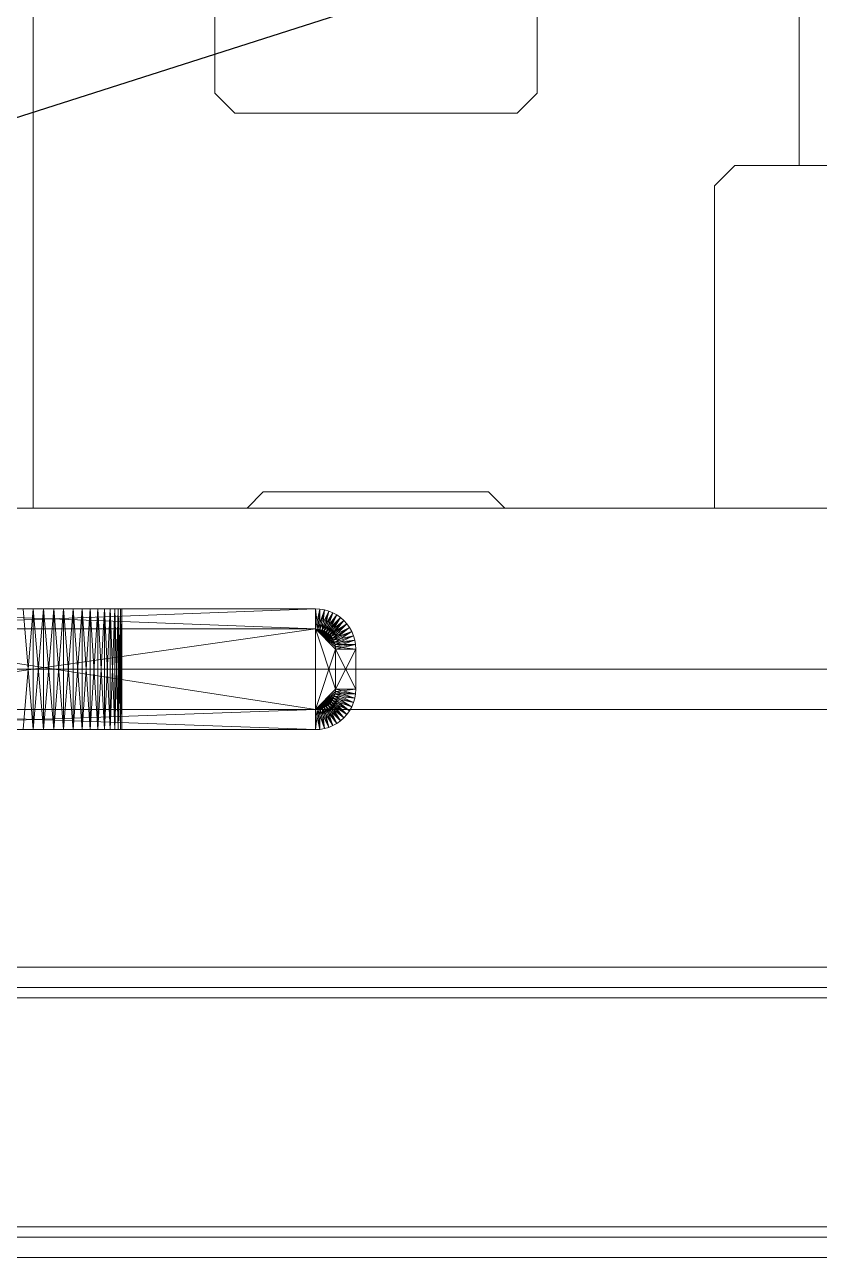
# Model space of a CAD drawing. Header units: millimetres. Extents: x 0 to 420, y 0 to 297.
# Drawn here: x 276.741 to 279.205, y 258.222 to 262.047 of the extents above; entities that cross this region are included whole.
import ezdxf

# ---------------------------------------------------------------- set-up
doc = ezdxf.new("R2010")
doc.units = ezdxf.units.MM
doc.layers.add('1', color=7, linetype='Continuous', true_color=0xffffff)
doc.layers.add('171', color=7, linetype='Continuous', true_color=0xffffff)
doc.dimstyles.get("Standard").update_dxf_attribs({"dimtxt": 0.18, "dimasz": 0.18, "dimexe": 0.18, "dimexo": 0.0625, "dimgap": 0.09, "dimtad": 0, "dimtih": 1, "dimtoh": 1, "dimdec": 4, "dimzin": 0, "dimdsep": 46, "dimtxsty": 'Standard', "dimcen": 0.09, "dimadec": 0, "dimazin": 0, "dimtfac": 1, "dimtdec": 4, "dimtofl": 0, "dimtmove": 0, "dimatfit": 3, "dimfxl": 1, "dimtolj": 1, "dimtzin": 0, "dimarcsym": 0})

msp = doc.modelspace()

# ---------------------------------------------------------------- linework, layer by layer
at = {"layer": '1', "color": 3, "linetype": 'Continuous', "lineweight": 18}
for p, q in [((276.0178, 260.2344), (276.7678, 260.2344)), ((277.6428, 260.2344), (276.0178, 260.2344)), ((276.7678, 260.2344), (276.0178, 260.2344)), ((276.0178, 260.2344), (276.7678, 260.2344)), ((276.0178, 260.2344), (276.7998, 260.2344)), ((276.7678, 260.2344), (276.0178, 260.2344)), ((276.0178, 260.2344), (277.6428, 260.2344)), ((276.7998, 260.2344), (276.0178, 260.2344)), ((276.0178, 260.2344), (277.6428, 260.1719)), ((277.6428, 260.1719), (276.0178, 260.2344)), ((276.0178, 260.2344), (277.6428, 260.2344)), ((276.0178, 260.1719), (277.6428, 260.2344)), ((277.6428, 260.2344), (276.0178, 260.2344)), ((277.6428, 260.2344), (276.0178, 260.1719)), ((276.7359, 260.2344), (276.7678, 260.2344)), ((276.7678, 260.2344), (276.7359, 260.2344)), ((276.7359, 259.8594), (276.7678, 260.2344)), ((276.7678, 260.2344), (276.7359, 260.2344)), ((276.7678, 260.2344), (276.7359, 259.8594)), ((276.7678, 259.8594), (276.7359, 260.2344)), ((276.7359, 260.2344), (276.7678, 260.2344)), ((276.7359, 260.2344), (276.7678, 259.8594)), ((276.7678, 260.2344), (277.6428, 260.2344)), ((276.7678, 260.2344), (276.7998, 260.2344)), ((277.6428, 260.2344), (276.7678, 260.2344)), ((276.7998, 260.2344), (276.7678, 260.2344)), ((276.7678, 259.8594), (276.7998, 260.2344)), ((276.7678, 260.2344), (276.7678, 259.8594)), ((276.7998, 260.2344), (276.7678, 260.2344)), ((276.7678, 259.8594), (276.7678, 260.2344)), ((276.7998, 260.2344), (276.7678, 259.8594)), ((276.7998, 259.8594), (276.7678, 260.2344)), ((276.7678, 260.2344), (276.7998, 260.2344)), ((276.7678, 259.8594), (276.7678, 260.2344)), ((276.7678, 260.2344), (276.7998, 259.8594)), ((276.7678, 260.2344), (276.7678, 259.8594)), ((276.7998, 260.2344), (277.6428, 260.2344)), ((276.7998, 260.2344), (276.8313, 260.2344)), ((277.6428, 260.2344), (276.7998, 260.2344)), ((277.6428, 260.2344), (276.7998, 260.2344)), ((276.7998, 260.2344), (277.6428, 260.2344)), ((276.8313, 260.2344), (276.7998, 260.2344)), ((276.7998, 259.8594), (276.7998, 260.2344)), ((276.7998, 259.8594), (276.8313, 260.2344)), ((276.7998, 260.2344), (276.7998, 259.8594)), ((276.8313, 260.2344), (276.7998, 260.2344)), ((276.8313, 260.2344), (276.7998, 259.8594)), ((276.8313, 259.8594), (276.7998, 260.2344)), ((276.7998, 260.2344), (276.8313, 260.2344)), ((276.7998, 259.8594), (276.7998, 260.2344)), ((276.7998, 260.2344), (276.8313, 259.8594)), ((276.7998, 260.2344), (276.7998, 259.8594)), ((276.8313, 260.2344), (277.6428, 260.2344)), ((276.8313, 260.2344), (276.8619, 260.2344)), ((277.6428, 260.2344), (276.8313, 260.2344)), ((277.6428, 260.2344), (276.8313, 260.2344)), ((276.8313, 260.2344), (277.6428, 260.2344)), ((276.8619, 260.2344), (276.8313, 260.2344)), ((276.8313, 259.8594), (276.8313, 260.2344)), ((276.8313, 259.8594), (276.8619, 260.2344)), ((276.8313, 260.2344), (276.8313, 259.8594)), ((276.8619, 260.2344), (276.8313, 260.2344)), ((276.8619, 260.2344), (276.8313, 259.8594)), ((276.8619, 259.8594), (276.8313, 260.2344)), ((276.8313, 260.2344), (276.8619, 260.2344)), ((276.8313, 259.8594), (276.8313, 260.2344)), ((276.8313, 260.2344), (276.8619, 259.8594)), ((276.8313, 260.2344), (276.8313, 259.8594)), ((276.8619, 260.2344), (277.6428, 260.2344)), ((276.8619, 260.2344), (276.8913, 260.2344)), ((277.6428, 260.2344), (276.8619, 260.2344)), ((277.6428, 260.2344), (276.8619, 260.2344)), ((276.8619, 260.2344), (277.6428, 260.2344)), ((276.8913, 260.2344), (276.8619, 260.2344)), ((276.8619, 259.8594), (276.8619, 260.2344)), ((276.8619, 259.8594), (276.8913, 260.2344)), ((276.8619, 260.2344), (276.8619, 259.8594)), ((276.8913, 260.2344), (276.8619, 260.2344)), ((276.8913, 260.2344), (276.8619, 259.8594)), ((276.8913, 259.8594), (276.8619, 260.2344)), ((276.8619, 260.2344), (276.8913, 260.2344)), ((276.8619, 259.8594), (276.8619, 260.2344)), ((276.8619, 260.2344), (276.8913, 259.8594)), ((276.8619, 260.2344), (276.8619, 259.8594)), ((276.8913, 260.2344), (277.6428, 260.2344)), ((276.8913, 260.2344), (276.9189, 260.2344)), ((277.6428, 260.2344), (276.8913, 260.2344)), ((276.8913, 260.2344), (277.6428, 260.2344)), ((276.9189, 260.2344), (276.8913, 260.2344)), ((277.6428, 260.2344), (276.8913, 260.2344)), ((276.8913, 259.8594), (276.8913, 260.2344)), ((276.8913, 259.8594), (276.9189, 260.2344)), ((276.8913, 260.2344), (276.8913, 259.8594)), ((276.9189, 260.2344), (276.8913, 260.2344)), ((276.9189, 260.2344), (276.8913, 259.8594)), ((276.9189, 259.8594), (276.8913, 260.2344)), ((276.8913, 260.2344), (276.9189, 260.2344)), ((276.8913, 259.8594), (276.8913, 260.2344)), ((276.8913, 260.2344), (276.9189, 259.8594)), ((276.8913, 260.2344), (276.8913, 259.8594)), ((276.9189, 260.2344), (277.6428, 260.2344)), ((276.9189, 260.2344), (276.9446, 260.2344)), ((277.6428, 260.2344), (276.9189, 260.2344)), ((277.6428, 260.2344), (276.9189, 260.2344)), ((276.9189, 260.2344), (277.6428, 260.2344)), ((276.9446, 260.2344), (276.9189, 260.2344)), ((276.9189, 259.8594), (276.9189, 260.2344)), ((276.9189, 259.8594), (276.9446, 260.2344)), ((276.9189, 260.2344), (276.9189, 259.8594)), ((276.9446, 260.2344), (276.9189, 260.2344)), ((276.9446, 260.2344), (276.9189, 259.8594)), ((276.9446, 259.8594), (276.9189, 260.2344)), ((276.9189, 260.2344), (276.9446, 260.2344)), ((276.9189, 259.8594), (276.9189, 260.2344)), ((276.9189, 260.2344), (276.9446, 259.8594)), ((276.9189, 260.2344), (276.9189, 259.8594)), ((276.9446, 260.2344), (277.6428, 260.2344)), ((276.9446, 260.2344), (276.9679, 260.2344)), ((277.6428, 260.2344), (276.9446, 260.2344)), ((277.6428, 260.2344), (276.9446, 260.2344)), ((276.9446, 260.2344), (277.6428, 260.2344)), ((276.9679, 260.2344), (276.9446, 260.2344)), ((276.9446, 259.8594), (276.9446, 260.2344)), ((276.9446, 259.8594), (276.9679, 260.2344)), ((276.9446, 260.2344), (276.9446, 259.8594)), ((276.9679, 260.2344), (276.9446, 260.2344)), ((276.9679, 260.2344), (276.9446, 259.8594)), ((276.9679, 259.8594), (276.9446, 260.2344)), ((276.9446, 260.2344), (276.9679, 260.2344)), ((276.9446, 259.8594), (276.9446, 260.2344)), ((276.9446, 260.2344), (276.9679, 259.8594)), ((276.9446, 260.2344), (276.9446, 259.8594)), ((276.9679, 260.2344), (277.6428, 260.2344)), ((276.9679, 260.2344), (276.9884, 260.2344)), ((277.6428, 260.2344), (276.9679, 260.2344)), ((277.6428, 260.2344), (276.9679, 260.2344)), ((276.9679, 260.2344), (277.6428, 260.2344)), ((276.9884, 260.2344), (276.9679, 260.2344)), ((276.9679, 259.8594), (276.9679, 260.2344)), ((276.9679, 259.8594), (276.9884, 260.2344)), ((276.9679, 260.2344), (276.9679, 259.8594)), ((276.9884, 260.2344), (276.9679, 260.2344)), ((276.9884, 260.2344), (276.9679, 259.8594)), ((276.9884, 259.8594), (276.9679, 260.2344)), ((276.9679, 260.2344), (276.9884, 260.2344)), ((276.9679, 259.8594), (276.9679, 260.2344)), ((276.9679, 260.2344), (276.9884, 259.8594)), ((276.9679, 260.2344), (276.9679, 259.8594)), ((276.9884, 260.2344), (277.6428, 260.2344)), ((276.9884, 260.2344), (277.006, 260.2344)), ((277.6428, 260.2344), (276.9884, 260.2344)), ((277.6428, 260.2344), (276.9884, 260.2344)), ((276.9884, 260.2344), (277.6428, 260.2344)), ((277.006, 260.2344), (276.9884, 260.2344)), ((276.9884, 259.8594), (276.9884, 260.2344)), ((276.9884, 259.8594), (277.006, 260.2344)), ((276.9884, 260.2344), (276.9884, 259.8594)), ((277.006, 260.2344), (276.9884, 260.2344)), ((277.006, 260.2344), (276.9884, 259.8594)), ((277.006, 259.8594), (276.9884, 260.2344)), ((276.9884, 260.2344), (277.006, 260.2344)), ((276.9884, 259.8594), (276.9884, 260.2344)), ((276.9884, 260.2344), (277.006, 259.8594)), ((276.9884, 260.2344), (276.9884, 259.8594)), ((277.006, 260.2344), (277.6428, 260.2344)), ((277.006, 260.2344), (277.0203, 260.2344)), ((277.6428, 260.2344), (277.006, 260.2344)), ((277.6428, 260.2344), (277.006, 260.2344)), ((277.006, 260.2344), (277.6428, 260.2344)), ((277.0203, 260.2344), (277.006, 260.2344)), ((277.006, 259.8594), (277.006, 260.2344)), ((277.006, 259.8594), (277.0203, 260.2344)), ((277.006, 260.2344), (277.006, 259.8594)), ((277.0203, 260.2344), (277.006, 260.2344)), ((277.0203, 260.2344), (277.006, 259.8594)), ((277.0203, 259.8594), (277.006, 260.2344)), ((277.006, 260.2344), (277.0203, 260.2344)), ((277.006, 259.8594), (277.006, 260.2344)), ((277.006, 260.2344), (277.0203, 259.8594)), ((277.006, 260.2344), (277.006, 259.8594)), ((277.0203, 260.2344), (277.6428, 260.2344)), ((277.0203, 260.2344), (277.0313, 260.2344)), ((277.6428, 260.2344), (277.0203, 260.2344)), ((277.6428, 260.2344), (277.0203, 260.2344)), ((277.0203, 260.2344), (277.6428, 260.2344)), ((277.0313, 260.2344), (277.0203, 260.2344)), ((277.0203, 259.8594), (277.0203, 260.2344)), ((277.0203, 259.8594), (277.0313, 260.2344)), ((277.0203, 260.2344), (277.0203, 259.8594)), ((277.0313, 260.2344), (277.0203, 260.2344)), ((277.0313, 260.2344), (277.0203, 259.8594)), ((277.0313, 259.8594), (277.0203, 260.2344)), ((277.0203, 260.2344), (277.0313, 260.2344)), ((277.0203, 259.8594), (277.0203, 260.2344)), ((277.0203, 260.2344), (277.0313, 259.8594)), ((277.0203, 260.2344), (277.0203, 259.8594)), ((277.0313, 260.2344), (277.6428, 260.2344)), ((277.0313, 260.2344), (277.0387, 260.2344)), ((277.6428, 260.2344), (277.0313, 260.2344)), ((277.6428, 260.2344), (277.0313, 260.2344)), ((277.0313, 260.2344), (277.6428, 260.2344)), ((277.0387, 260.2344), (277.0313, 260.2344)), ((277.0313, 259.8594), (277.0313, 260.2344)), ((277.0313, 259.8594), (277.0387, 260.2344)), ((277.0313, 260.2344), (277.0313, 259.8594)), ((277.0387, 260.2344), (277.0313, 260.2344)), ((277.0387, 260.2344), (277.0313, 259.8594)), ((277.0387, 259.8594), (277.0313, 260.2344)), ((277.0313, 260.2344), (277.0387, 260.2344)), ((277.0313, 259.8594), (277.0313, 260.2344)), ((277.0313, 260.2344), (277.0387, 259.8594)), ((277.0313, 260.2344), (277.0313, 259.8594)), ((277.0387, 260.2344), (277.6428, 260.2344)), ((277.0387, 260.2344), (277.0424, 260.2344)), ((277.6428, 260.2344), (277.0387, 260.2344)), ((277.6428, 260.2344), (277.0387, 260.2344)), ((277.0387, 260.2344), (277.6428, 260.2344)), ((277.0424, 260.2344), (277.0387, 260.2344)), ((277.0387, 259.8594), (277.0387, 260.2344)), ((277.0387, 259.8594), (277.0424, 260.2344)), ((277.0387, 260.2344), (277.0387, 259.8594)), ((277.0424, 260.2344), (277.0387, 260.2344)), ((277.0424, 260.2344), (277.0387, 259.8594)), ((277.0424, 259.8594), (277.0387, 260.2344)), ((277.0387, 260.2344), (277.0424, 260.2344)), ((277.0387, 259.8594), (277.0387, 260.2344)), ((277.0387, 260.2344), (277.0424, 259.8594)), ((277.0387, 260.2344), (277.0387, 259.8594)), ((277.0424, 260.2344), (277.6428, 260.2344)), ((277.0424, 260.2344), (277.0428, 260.2344)), ((277.6428, 260.2344), (277.0424, 260.2344)), ((277.6428, 260.2344), (277.0424, 260.2344)), ((277.0424, 260.2344), (277.6428, 260.2344)), ((277.0428, 260.2344), (277.0424, 260.2344)), ((277.0424, 259.8594), (277.0424, 260.2344)), ((277.0424, 259.8594), (277.0428, 260.2344)), ((277.0424, 260.2344), (277.0424, 259.8594)), ((277.0428, 260.2344), (277.0424, 260.2344)), ((277.0424, 259.8594), (277.0428, 260.2344)), ((277.0428, 260.2344), (277.0424, 259.8594)), ((277.0424, 259.8594), (277.0424, 260.2344)), ((277.0428, 260.2344), (277.0424, 259.8594)), ((277.0424, 260.2344), (277.0428, 260.2344)), ((277.0424, 260.2344), (277.0424, 259.8594)), ((277.0428, 260.2344), (277.6428, 260.2344)), ((277.6428, 260.2344), (277.0428, 260.2344)), ((277.0428, 260.2344), (277.6428, 260.2344)), ((277.6428, 260.2344), (277.0428, 260.2344)), ((277.6428, 260.2344), (277.6568, 260.2336)), ((277.6568, 260.2336), (277.6428, 260.2344)), ((277.6568, 260.2336), (277.6428, 260.2344)), ((277.6428, 260.2344), (277.6568, 260.2336)), ((277.6428, 260.1719), (277.6428, 260.2344)), ((277.6428, 260.2344), (277.6568, 260.2336)), ((277.6428, 260.2344), (277.6428, 260.1719)), ((277.6428, 260.1719), (277.6428, 260.2344)), ((277.6498, 260.1715), (277.6428, 260.2344)), ((277.6428, 260.2344), (277.6428, 260.1719)), ((277.6428, 260.2344), (277.6498, 260.1715)), ((277.6568, 260.2336), (277.6428, 260.2344)), ((277.6568, 260.2336), (277.6428, 260.1719)), ((277.6428, 260.1719), (277.6568, 260.2336)), ((277.6498, 260.1715), (277.6568, 260.2336)), ((277.6568, 260.2336), (277.6498, 260.1715)), ((277.6498, 260.1715), (277.6568, 260.2336)), ((277.6568, 260.2336), (277.6498, 260.1715)), ((277.6707, 260.2312), (277.6498, 260.1715)), ((277.6498, 260.1715), (277.6707, 260.2312)), ((277.6567, 260.1703), (277.6568, 260.2336)), ((277.6568, 260.2336), (277.6567, 260.1703)), ((277.6567, 260.1703), (277.6707, 260.2312)), ((277.6707, 260.2312), (277.6567, 260.1703)), ((277.6567, 260.1703), (277.6707, 260.2312)), ((277.6707, 260.2312), (277.6567, 260.1703)), ((277.6841, 260.2274), (277.6567, 260.1703)), ((277.6567, 260.1703), (277.6841, 260.2274)), ((277.6568, 260.2336), (277.6707, 260.2312)), ((277.6707, 260.2312), (277.6568, 260.2336)), ((277.6707, 260.2312), (277.6568, 260.2336)), ((277.6568, 260.2336), (277.6707, 260.2312)), ((277.6568, 260.2336), (277.6707, 260.2312)), ((277.6707, 260.2312), (277.6568, 260.2336)), ((277.6635, 260.1684), (277.6707, 260.2312)), ((277.6707, 260.2312), (277.6635, 260.1684)), ((277.6635, 260.1684), (277.6841, 260.2274)), ((277.6841, 260.2274), (277.6635, 260.1684)), ((277.6635, 260.1684), (277.6841, 260.2274)), ((277.6841, 260.2274), (277.6635, 260.1684)), ((277.6971, 260.222), (277.6635, 260.1684)), ((277.6635, 260.1684), (277.6971, 260.222)), ((277.67, 260.1657), (277.6841, 260.2274)), ((277.6841, 260.2274), (277.67, 260.1657)), ((277.67, 260.1657), (277.6971, 260.222)), ((277.6971, 260.222), (277.67, 260.1657)), ((277.67, 260.1657), (277.6971, 260.222)), ((277.6971, 260.222), (277.67, 260.1657)), ((277.7093, 260.2152), (277.67, 260.1657)), ((277.67, 260.1657), (277.7093, 260.2152)), ((277.6707, 260.2312), (277.6841, 260.2274)), ((277.6841, 260.2274), (277.6707, 260.2312)), ((277.6841, 260.2274), (277.6707, 260.2312)), ((277.6707, 260.2312), (277.6841, 260.2274)), ((277.6707, 260.2312), (277.6841, 260.2274)), ((277.6841, 260.2274), (277.6707, 260.2312)), ((277.6761, 260.1623), (277.6971, 260.222)), ((277.6971, 260.222), (277.6761, 260.1623)), ((277.6761, 260.1623), (277.7093, 260.2152)), ((277.7093, 260.2152), (277.6761, 260.1623)), ((277.6761, 260.1623), (277.7093, 260.2152)), ((277.7093, 260.2152), (277.6761, 260.1623)), ((277.6818, 260.1582), (277.7093, 260.2152)), ((277.7093, 260.2152), (277.6818, 260.1582)), ((277.6841, 260.2274), (277.6971, 260.222)), ((277.6971, 260.222), (277.6841, 260.2274)), ((277.6971, 260.222), (277.6841, 260.2274)), ((277.6841, 260.2274), (277.6971, 260.222)), ((277.6841, 260.2274), (277.6971, 260.222)), ((277.6971, 260.222), (277.6841, 260.2274)), ((277.6971, 260.222), (277.7093, 260.2152)), ((277.7093, 260.2152), (277.6971, 260.222)), ((277.7093, 260.2152), (277.6971, 260.222)), ((277.6971, 260.222), (277.7093, 260.2152)), ((277.6971, 260.222), (277.7093, 260.2152)), ((277.7093, 260.2152), (277.6971, 260.222)), ((277.7093, 260.2152), (277.7208, 260.2071)), ((277.7208, 260.2071), (277.7093, 260.2152)), ((277.7208, 260.2071), (277.7093, 260.2152)), ((277.7093, 260.2152), (277.7208, 260.2071)), ((277.7093, 260.2152), (277.7208, 260.2071)), ((277.7208, 260.2071), (277.7093, 260.2152)), ((277.7208, 260.2071), (277.6761, 260.1623)), ((277.6761, 260.1623), (277.7208, 260.2071)), ((277.6818, 260.1582), (277.7208, 260.2071)), ((277.7208, 260.2071), (277.6818, 260.1582)), ((277.6818, 260.1582), (277.7208, 260.2071)), ((277.7208, 260.2071), (277.6818, 260.1582)), ((277.7312, 260.1978), (277.6818, 260.1582)), ((277.6818, 260.1582), (277.7312, 260.1978)), ((277.687, 260.1536), (277.7208, 260.2071)), ((277.7208, 260.2071), (277.687, 260.1536)), ((277.687, 260.1536), (277.7312, 260.1978)), ((277.7312, 260.1978), (277.687, 260.1536)), ((277.687, 260.1536), (277.7312, 260.1978)), ((277.7312, 260.1978), (277.687, 260.1536)), ((277.7406, 260.1873), (277.687, 260.1536)), ((277.687, 260.1536), (277.7406, 260.1873)), ((277.6917, 260.1483), (277.7312, 260.1978)), ((277.7312, 260.1978), (277.6917, 260.1483)), ((277.6917, 260.1483), (277.7406, 260.1873)), ((277.7406, 260.1873), (277.6917, 260.1483)), ((277.6917, 260.1483), (277.7406, 260.1873)), ((277.7406, 260.1873), (277.6917, 260.1483)), ((277.6958, 260.1426), (277.7406, 260.1873)), ((277.7406, 260.1873), (277.6958, 260.1426)), ((277.7208, 260.2071), (277.7312, 260.1978)), ((277.7312, 260.1978), (277.7208, 260.2071)), ((277.7312, 260.1978), (277.7208, 260.2071)), ((277.7208, 260.2071), (277.7312, 260.1978)), ((277.7208, 260.2071), (277.7312, 260.1978)), ((277.7312, 260.1978), (277.7208, 260.2071)), ((277.7312, 260.1978), (277.7406, 260.1873)), ((277.7406, 260.1873), (277.7312, 260.1978)), ((277.7406, 260.1873), (277.7312, 260.1978)), ((277.7312, 260.1978), (277.7406, 260.1873)), ((277.7312, 260.1978), (277.7406, 260.1873)), ((277.7406, 260.1873), (277.7312, 260.1978)), ((277.7406, 260.1873), (277.7487, 260.1759)), ((277.7487, 260.1759), (277.7406, 260.1873)), ((277.7487, 260.1759), (277.7406, 260.1873)), ((277.7406, 260.1873), (277.7487, 260.1759)), ((277.7406, 260.1873), (277.7487, 260.1759)), ((277.7487, 260.1759), (277.7406, 260.1873)), ((275.8928, 259.9219), (277.6428, 260.1719)), ((277.6428, 260.1719), (275.8928, 259.9219)), ((277.6428, 260.1719), (276.0178, 260.1719)), ((276.0178, 260.1719), (277.6428, 260.1719)), ((277.6428, 259.9219), (276.0178, 260.1719)), ((276.0178, 260.1719), (277.6428, 260.1719)), ((276.0178, 260.1719), (277.6428, 259.9219)), ((277.6428, 260.1719), (276.0178, 260.1719)), ((277.6498, 260.1715), (277.6428, 260.1719)), ((277.6428, 260.1719), (277.6498, 260.1715)), ((277.6818, 260.1582), (277.6428, 260.1719)), ((277.6428, 260.1719), (277.6498, 260.1715)), ((277.687, 260.1536), (277.6428, 260.1719)), ((277.6428, 260.1719), (277.6818, 260.1582)), ((277.6917, 260.1483), (277.6428, 260.1719)), ((277.6428, 260.1719), (277.687, 260.1536)), ((277.6958, 260.1426), (277.6428, 260.1719)), ((277.6428, 260.1719), (277.6917, 260.1483)), ((277.6991, 260.1365), (277.6428, 260.1719)), ((277.6428, 260.1719), (277.6958, 260.1426)), ((277.6428, 260.1719), (277.6991, 260.1365)), ((277.6498, 260.1715), (277.6428, 260.1719)), ((277.7018, 260.13), (277.6428, 260.1719)), ((277.6428, 260.1719), (277.6991, 260.1365)), ((277.6428, 260.1719), (277.7018, 260.13)), ((277.6991, 260.1365), (277.6428, 260.1719)), ((277.7038, 260.1233), (277.6428, 260.1719)), ((277.6428, 260.1719), (277.7018, 260.13)), ((277.6428, 260.1719), (277.7038, 260.1233)), ((277.7018, 260.13), (277.6428, 260.1719)), ((277.7049, 260.1164), (277.6428, 260.1719)), ((277.6428, 260.1719), (277.7038, 260.1233)), ((277.6428, 260.1719), (277.7049, 260.1164)), ((277.7038, 260.1233), (277.6428, 260.1719)), ((277.7053, 260.1094), (277.6428, 260.1719)), ((277.6428, 260.1719), (277.7049, 260.1164)), ((277.6428, 260.1719), (277.7053, 260.1094)), ((277.7049, 260.1164), (277.6428, 260.1719)), ((277.6428, 260.1719), (277.7053, 259.9844)), ((277.7053, 260.1094), (277.6428, 260.1719)), ((277.6428, 259.9219), (277.6428, 260.1719)), ((277.6428, 260.1719), (277.7053, 260.1094)), ((277.6428, 260.1719), (277.6428, 259.9219)), ((277.6428, 260.1719), (277.6428, 259.9219)), ((277.7053, 259.9844), (277.6428, 260.1719)), ((277.6428, 259.9219), (277.6428, 260.1719)), ((277.6567, 260.1703), (277.6498, 260.1715)), ((277.6498, 260.1715), (277.6567, 260.1703)), ((277.6818, 260.1582), (277.6498, 260.1715)), ((277.6498, 260.1715), (277.6567, 260.1703)), ((277.6498, 260.1715), (277.6818, 260.1582)), ((277.6498, 260.1715), (277.6991, 260.1365)), ((277.6567, 260.1703), (277.6498, 260.1715)), ((277.6991, 260.1365), (277.6498, 260.1715)), ((277.6635, 260.1684), (277.6567, 260.1703)), ((277.6567, 260.1703), (277.6635, 260.1684)), ((277.67, 260.1657), (277.6567, 260.1703)), ((277.6567, 260.1703), (277.6635, 260.1684)), ((277.6761, 260.1623), (277.6567, 260.1703)), ((277.6567, 260.1703), (277.67, 260.1657)), ((277.6818, 260.1582), (277.6567, 260.1703)), ((277.6567, 260.1703), (277.6761, 260.1623)), ((277.6567, 260.1703), (277.6818, 260.1582)), ((277.6991, 260.1365), (277.6567, 260.1703)), ((277.6567, 260.1703), (277.6991, 260.1365)), ((277.6635, 260.1684), (277.6567, 260.1703)), ((277.67, 260.1657), (277.6635, 260.1684)), ((277.6635, 260.1684), (277.67, 260.1657)), ((277.6635, 260.1684), (277.67, 260.1657)), ((277.6991, 260.1365), (277.6635, 260.1684)), ((277.6635, 260.1684), (277.6991, 260.1365)), ((277.67, 260.1657), (277.6635, 260.1684)), ((277.6761, 260.1623), (277.67, 260.1657)), ((277.67, 260.1657), (277.6761, 260.1623)), ((277.67, 260.1657), (277.6761, 260.1623)), ((277.6991, 260.1365), (277.67, 260.1657)), ((277.67, 260.1657), (277.6991, 260.1365)), ((277.6761, 260.1623), (277.67, 260.1657)), ((277.6818, 260.1582), (277.6761, 260.1623)), ((277.6761, 260.1623), (277.6818, 260.1582)), ((277.6761, 260.1623), (277.6818, 260.1582)), ((277.6991, 260.1365), (277.6761, 260.1623)), ((277.6761, 260.1623), (277.6991, 260.1365)), ((277.6818, 260.1582), (277.6761, 260.1623)), ((277.687, 260.1536), (277.6818, 260.1582)), ((277.6818, 260.1582), (277.687, 260.1536)), ((277.6818, 260.1582), (277.687, 260.1536)), ((277.6991, 260.1365), (277.6818, 260.1582)), ((277.6818, 260.1582), (277.6991, 260.1365)), ((277.687, 260.1536), (277.6818, 260.1582)), ((277.6917, 260.1483), (277.687, 260.1536)), ((277.687, 260.1536), (277.6917, 260.1483)), ((277.687, 260.1536), (277.6917, 260.1483)), ((277.687, 260.1536), (277.6958, 260.1426)), ((277.6917, 260.1483), (277.687, 260.1536)), ((277.6991, 260.1365), (277.687, 260.1536)), ((277.687, 260.1536), (277.6991, 260.1365)), ((277.6958, 260.1426), (277.687, 260.1536)), ((277.7487, 260.1759), (277.6917, 260.1483)), ((277.6917, 260.1483), (277.7487, 260.1759)), ((277.6958, 260.1426), (277.6917, 260.1483)), ((277.6917, 260.1483), (277.6958, 260.1426)), ((277.6917, 260.1483), (277.6958, 260.1426)), ((277.6958, 260.1426), (277.6917, 260.1483)), ((277.6958, 260.1426), (277.7487, 260.1759)), ((277.7487, 260.1759), (277.6958, 260.1426)), ((277.6958, 260.1426), (277.7487, 260.1759)), ((277.7487, 260.1759), (277.6958, 260.1426)), ((277.7555, 260.1636), (277.6958, 260.1426)), ((277.6958, 260.1426), (277.7555, 260.1636)), ((277.6991, 260.1365), (277.6958, 260.1426)), ((277.6958, 260.1426), (277.6991, 260.1365)), ((277.6958, 260.1426), (277.6991, 260.1365)), ((277.6991, 260.1365), (277.6958, 260.1426)), ((277.6991, 260.1365), (277.7487, 260.1759)), ((277.7487, 260.1759), (277.6991, 260.1365)), ((277.6991, 260.1365), (277.7555, 260.1636)), ((277.7555, 260.1636), (277.6991, 260.1365)), ((277.6991, 260.1365), (277.7555, 260.1636)), ((277.7555, 260.1636), (277.6991, 260.1365)), ((277.7608, 260.1507), (277.6991, 260.1365)), ((277.6991, 260.1365), (277.7608, 260.1507)), ((277.7018, 260.13), (277.7555, 260.1636)), ((277.7555, 260.1636), (277.7018, 260.13)), ((277.7018, 260.13), (277.7608, 260.1507)), ((277.7608, 260.1507), (277.7018, 260.13)), ((277.7018, 260.13), (277.7608, 260.1507)), ((277.7608, 260.1507), (277.7018, 260.13)), ((277.7038, 260.1233), (277.7608, 260.1507)), ((277.7608, 260.1507), (277.7038, 260.1233)), ((277.7487, 260.1759), (277.7555, 260.1636)), ((277.7555, 260.1636), (277.7487, 260.1759)), ((277.7555, 260.1636), (277.7487, 260.1759)), ((277.7487, 260.1759), (277.7555, 260.1636)), ((277.7487, 260.1759), (277.7555, 260.1636)), ((277.7555, 260.1636), (277.7487, 260.1759)), ((277.7555, 260.1636), (277.7608, 260.1507)), ((277.7608, 260.1507), (277.7555, 260.1636)), ((277.7608, 260.1507), (277.7555, 260.1636)), ((277.7555, 260.1636), (277.7608, 260.1507)), ((277.7555, 260.1636), (277.7608, 260.1507)), ((277.7608, 260.1507), (277.7555, 260.1636)), ((277.7608, 260.1507), (277.7647, 260.1372)), ((277.7647, 260.1372), (277.7608, 260.1507)), ((277.7647, 260.1372), (277.7608, 260.1507)), ((277.7608, 260.1507), (277.7647, 260.1372)), ((277.7608, 260.1507), (277.7647, 260.1372)), ((277.7647, 260.1372), (277.7608, 260.1507)), ((277.7053, 260.1094), (277.6428, 259.9219)), ((277.6428, 259.9219), (277.7053, 260.1094)), ((277.7018, 260.13), (277.6991, 260.1365)), ((277.6991, 260.1365), (277.7018, 260.13)), ((277.6991, 260.1365), (277.7018, 260.13)), ((277.7018, 260.13), (277.6991, 260.1365)), ((277.7647, 260.1372), (277.7018, 260.13)), ((277.7018, 260.13), (277.7647, 260.1372)), ((277.7038, 260.1233), (277.7018, 260.13)), ((277.7018, 260.13), (277.7038, 260.1233)), ((277.7018, 260.13), (277.7038, 260.1233)), ((277.7038, 260.1233), (277.7018, 260.13)), ((277.7038, 260.1233), (277.7647, 260.1372)), ((277.7647, 260.1372), (277.7038, 260.1233)), ((277.7038, 260.1233), (277.7647, 260.1372)), ((277.7647, 260.1372), (277.7038, 260.1233)), ((277.767, 260.1234), (277.7038, 260.1233)), ((277.7038, 260.1233), (277.767, 260.1234)), ((277.7049, 260.1164), (277.7038, 260.1233)), ((277.7038, 260.1233), (277.7049, 260.1164)), ((277.7038, 260.1233), (277.7049, 260.1164)), ((277.7049, 260.1164), (277.7038, 260.1233)), ((277.7049, 260.1164), (277.7647, 260.1372)), ((277.7647, 260.1372), (277.7049, 260.1164)), ((277.767, 260.1234), (277.7049, 260.1164)), ((277.7049, 260.1164), (277.767, 260.1234)), ((277.7049, 260.1164), (277.767, 260.1234)), ((277.767, 260.1234), (277.7049, 260.1164)), ((277.7049, 260.1164), (277.7053, 260.1094)), ((277.7049, 260.1164), (277.7678, 260.1094)), ((277.7053, 260.1094), (277.7049, 260.1164)), ((277.7678, 260.1094), (277.7049, 260.1164)), ((277.7049, 260.1164), (277.7053, 260.1094)), ((277.7053, 260.1094), (277.7049, 260.1164)), ((277.7053, 260.1094), (277.767, 260.1234)), ((277.767, 260.1234), (277.7053, 260.1094)), ((277.7678, 260.1094), (277.7053, 260.1094)), ((277.7053, 260.1094), (277.7678, 260.1094)), ((277.7053, 259.9844), (277.7053, 260.1094)), ((277.7678, 260.1094), (277.7053, 259.9844)), ((277.7053, 260.1094), (277.7678, 260.1094)), ((277.7053, 259.9844), (277.7678, 260.1094)), ((277.7053, 260.1094), (277.7678, 259.9844)), ((277.7678, 260.1094), (277.7053, 260.1094)), ((277.7053, 260.1094), (277.7053, 259.9844)), ((277.7678, 259.9844), (277.7053, 260.1094)), ((277.7053, 259.9844), (277.7053, 260.1094)), ((277.7053, 260.1094), (277.7053, 259.9844)), ((277.7647, 260.1372), (277.767, 260.1234)), ((277.767, 260.1234), (277.7647, 260.1372)), ((277.767, 260.1234), (277.7647, 260.1372)), ((277.7647, 260.1372), (277.767, 260.1234)), ((277.7647, 260.1372), (277.767, 260.1234)), ((277.767, 260.1234), (277.7647, 260.1372)), ((277.767, 260.1234), (277.7678, 260.1094)), ((277.767, 260.1234), (277.7678, 260.1094)), ((277.7678, 260.1094), (277.767, 260.1234)), ((277.7678, 260.1094), (277.767, 260.1234)), ((277.767, 260.1234), (277.7678, 260.1094)), ((277.7678, 260.1094), (277.767, 260.1234)), ((277.7678, 260.1094), (277.7678, 259.9844)), ((277.7678, 259.9844), (277.7678, 260.1094)), ((277.7678, 260.1094), (277.7678, 259.9844)), ((277.7678, 259.9844), (277.7678, 260.1094)), ((277.7678, 260.1094), (277.7678, 259.9844)), ((277.7678, 259.9844), (277.7678, 260.1094)), ((277.6428, 259.9219), (277.7053, 259.9844)), ((277.7053, 259.9844), (277.6428, 259.9219)), ((277.6428, 259.9219), (277.7053, 259.9844)), ((277.7053, 259.9844), (277.6428, 259.9219)), ((277.6428, 259.9219), (277.7049, 259.9774)), ((277.7049, 259.9774), (277.6428, 259.9219)), ((277.6428, 259.9219), (277.7049, 259.9774)), ((277.7049, 259.9774), (277.6428, 259.9219)), ((277.6428, 259.9219), (277.7038, 259.9705)), ((277.7038, 259.9705), (277.6428, 259.9219)), ((277.6428, 259.9219), (277.7038, 259.9705)), ((277.7038, 259.9705), (277.6428, 259.9219)), ((277.6428, 259.9219), (277.7018, 259.9637)), ((277.7018, 259.9637), (277.6428, 259.9219)), ((277.6428, 259.9219), (277.7018, 259.9637)), ((277.7018, 259.9637), (277.6428, 259.9219)), ((277.6428, 259.9219), (277.6991, 259.9573)), ((277.6991, 259.9573), (277.6428, 259.9219)), ((277.6428, 259.9219), (277.6991, 259.9573)), ((277.6991, 259.9573), (277.6428, 259.9219)), ((277.6428, 259.9219), (277.6958, 259.9511)), ((277.6958, 259.9511), (277.6428, 259.9219)), ((277.6991, 259.9573), (277.6498, 259.9223)), ((277.6498, 259.9223), (277.6991, 259.9573)), ((277.6991, 259.9573), (277.6567, 259.9234)), ((277.6567, 259.9234), (277.6991, 259.9573)), ((277.6991, 259.9573), (277.6635, 259.9254)), ((277.6635, 259.9254), (277.6991, 259.9573)), ((277.6991, 259.9573), (277.67, 259.9281)), ((277.67, 259.9281), (277.6991, 259.9573)), ((277.6991, 259.9573), (277.6761, 259.9315)), ((277.6761, 259.9315), (277.6991, 259.9573)), ((277.6991, 259.9573), (277.6818, 259.9355)), ((277.6818, 259.9355), (277.6991, 259.9573)), ((277.6991, 259.9573), (277.687, 259.9402)), ((277.687, 259.9402), (277.6991, 259.9573)), ((277.6958, 259.9511), (277.687, 259.9402)), ((277.687, 259.9402), (277.6958, 259.9511)), ((277.6917, 259.9454), (277.6958, 259.9511)), ((277.6958, 259.9511), (277.6917, 259.9454)), ((277.6958, 259.9511), (277.6917, 259.9454)), ((277.6917, 259.9454), (277.6958, 259.9511)), ((277.6958, 259.9511), (277.6991, 259.9573)), ((277.6991, 259.9573), (277.6958, 259.9511)), ((277.6991, 259.9573), (277.6958, 259.9511)), ((277.6958, 259.9511), (277.6991, 259.9573)), ((277.6958, 259.9511), (277.7555, 259.9301)), ((277.7487, 259.9179), (277.6958, 259.9511)), ((277.6958, 259.9511), (277.7487, 259.9179)), ((277.7555, 259.9301), (277.6958, 259.9511)), ((277.7487, 259.9179), (277.6958, 259.9511)), ((277.6958, 259.9511), (277.7406, 259.9064)), ((277.7406, 259.9064), (277.6958, 259.9511)), ((277.6958, 259.9511), (277.7487, 259.9179)), ((277.7018, 259.9637), (277.6991, 259.9573)), ((277.6991, 259.9573), (277.7018, 259.9637)), ((277.7018, 259.9637), (277.6991, 259.9573)), ((277.6991, 259.9573), (277.7018, 259.9637)), ((277.6991, 259.9573), (277.7608, 259.9431)), ((277.7555, 259.9301), (277.6991, 259.9573)), ((277.6991, 259.9573), (277.7555, 259.9301)), ((277.7608, 259.9431), (277.6991, 259.9573)), ((277.7555, 259.9301), (277.6991, 259.9573)), ((277.6991, 259.9573), (277.7487, 259.9179)), ((277.7487, 259.9179), (277.6991, 259.9573)), ((277.6991, 259.9573), (277.7555, 259.9301)), ((277.7038, 259.9705), (277.7018, 259.9637)), ((277.7018, 259.9637), (277.7038, 259.9705)), ((277.7038, 259.9705), (277.7018, 259.9637)), ((277.7018, 259.9637), (277.7038, 259.9705)), ((277.7018, 259.9637), (277.7647, 259.9566)), ((277.7608, 259.9431), (277.7018, 259.9637)), ((277.7018, 259.9637), (277.7608, 259.9431)), ((277.7647, 259.9566), (277.7018, 259.9637)), ((277.7608, 259.9431), (277.7018, 259.9637)), ((277.7018, 259.9637), (277.7555, 259.9301)), ((277.7555, 259.9301), (277.7018, 259.9637)), ((277.7018, 259.9637), (277.7608, 259.9431)), ((277.7049, 259.9774), (277.7038, 259.9705)), ((277.7038, 259.9705), (277.7049, 259.9774)), ((277.7049, 259.9774), (277.7038, 259.9705)), ((277.7038, 259.9705), (277.7049, 259.9774)), ((277.7038, 259.9705), (277.767, 259.9704)), ((277.7647, 259.9566), (277.7038, 259.9705)), ((277.7038, 259.9705), (277.7647, 259.9566)), ((277.767, 259.9704), (277.7038, 259.9705)), ((277.7647, 259.9566), (277.7038, 259.9705)), ((277.7038, 259.9705), (277.7608, 259.9431)), ((277.7608, 259.9431), (277.7038, 259.9705)), ((277.7038, 259.9705), (277.7647, 259.9566)), ((277.7049, 259.9774), (277.7678, 259.9844)), ((277.7053, 259.9844), (277.7049, 259.9774)), ((277.7049, 259.9774), (277.7053, 259.9844)), ((277.7678, 259.9844), (277.7049, 259.9774)), ((277.7053, 259.9844), (277.7049, 259.9774)), ((277.7049, 259.9774), (277.7053, 259.9844)), ((277.767, 259.9704), (277.7049, 259.9774)), ((277.7049, 259.9774), (277.767, 259.9704)), ((277.767, 259.9704), (277.7049, 259.9774)), ((277.7049, 259.9774), (277.7647, 259.9566)), ((277.7647, 259.9566), (277.7049, 259.9774)), ((277.7049, 259.9774), (277.767, 259.9704)), ((277.7678, 259.9844), (277.7053, 259.9844)), ((277.7053, 259.9844), (277.7678, 259.9844)), ((277.7678, 259.9844), (277.7053, 259.9844)), ((277.7053, 259.9844), (277.767, 259.9704)), ((277.767, 259.9704), (277.7053, 259.9844)), ((277.7053, 259.9844), (277.7678, 259.9844)), ((277.7647, 259.9566), (277.7608, 259.9431)), ((277.7608, 259.9431), (277.7647, 259.9566)), ((277.7647, 259.9566), (277.7608, 259.9431)), ((277.7608, 259.9431), (277.7647, 259.9566)), ((277.7608, 259.9431), (277.7647, 259.9566)), ((277.7647, 259.9566), (277.7608, 259.9431)), ((277.767, 259.9704), (277.7647, 259.9566)), ((277.7647, 259.9566), (277.767, 259.9704)), ((277.767, 259.9704), (277.7647, 259.9566)), ((277.7647, 259.9566), (277.767, 259.9704)), ((277.7647, 259.9566), (277.767, 259.9704)), ((277.767, 259.9704), (277.7647, 259.9566)), ((277.7678, 259.9844), (277.767, 259.9704)), ((277.767, 259.9704), (277.7678, 259.9844)), ((277.7678, 259.9844), (277.767, 259.9704)), ((277.767, 259.9704), (277.7678, 259.9844)), ((277.767, 259.9704), (277.7678, 259.9844)), ((277.7678, 259.9844), (277.767, 259.9704)), ((277.6428, 259.9219), (275.8928, 259.9219)), ((275.8928, 259.9219), (277.6428, 259.9219)), ((275.8928, 259.9219), (277.6428, 259.8594)), ((277.6428, 259.8594), (275.8928, 259.9219)), ((275.8928, 259.9219), (277.6428, 259.9219)), ((275.8928, 259.8594), (277.6428, 259.9219)), ((277.6428, 259.9219), (275.8928, 259.9219)), ((277.6428, 259.9219), (275.8928, 259.8594)), ((277.6917, 259.9454), (277.6428, 259.9219)), ((277.6428, 259.9219), (277.6917, 259.9454)), ((277.6498, 259.9223), (277.6428, 259.9219)), ((277.6428, 259.9219), (277.6498, 259.9223)), ((277.6498, 259.9223), (277.6428, 259.9219)), ((277.6498, 259.9223), (277.6428, 259.8594)), ((277.6428, 259.9219), (277.6498, 259.9223)), ((277.6428, 259.8594), (277.6498, 259.9223)), ((277.6428, 259.9219), (277.6568, 259.8602)), ((277.6428, 259.9219), (277.6428, 259.8594)), ((277.6428, 259.8594), (277.6428, 259.9219)), ((277.6428, 259.8594), (277.6428, 259.9219)), ((277.6428, 259.9219), (277.6428, 259.8594)), ((277.6568, 259.8602), (277.6428, 259.9219)), ((277.6498, 259.9223), (277.6917, 259.9454)), ((277.6917, 259.9454), (277.6498, 259.9223)), ((277.6567, 259.9234), (277.6498, 259.9223)), ((277.6498, 259.9223), (277.6567, 259.9234)), ((277.6567, 259.9234), (277.6498, 259.9223)), ((277.6498, 259.9223), (277.6567, 259.9234)), ((277.6498, 259.9223), (277.6707, 259.8625)), ((277.6568, 259.8602), (277.6498, 259.9223)), ((277.6498, 259.9223), (277.6568, 259.8602)), ((277.6707, 259.8625), (277.6498, 259.9223)), ((277.6568, 259.8602), (277.6498, 259.9223)), ((277.6498, 259.9223), (277.6568, 259.8602)), ((277.6567, 259.9234), (277.6917, 259.9454)), ((277.6917, 259.9454), (277.6567, 259.9234)), ((277.6635, 259.9254), (277.6567, 259.9234)), ((277.6567, 259.9234), (277.6635, 259.9254)), ((277.6635, 259.9254), (277.6567, 259.9234)), ((277.6567, 259.9234), (277.6635, 259.9254)), ((277.6567, 259.9234), (277.6841, 259.8664)), ((277.6707, 259.8625), (277.6567, 259.9234)), ((277.6567, 259.9234), (277.6707, 259.8625)), ((277.6841, 259.8664), (277.6567, 259.9234)), ((277.6707, 259.8625), (277.6567, 259.9234)), ((277.6567, 259.9234), (277.6568, 259.8602)), ((277.6568, 259.8602), (277.6567, 259.9234)), ((277.6567, 259.9234), (277.6707, 259.8625)), ((277.6635, 259.9254), (277.6917, 259.9454)), ((277.6917, 259.9454), (277.6635, 259.9254)), ((277.67, 259.9281), (277.6635, 259.9254)), ((277.6635, 259.9254), (277.67, 259.9281)), ((277.67, 259.9281), (277.6635, 259.9254)), ((277.6635, 259.9254), (277.67, 259.9281)), ((277.6635, 259.9254), (277.6971, 259.8718)), ((277.6841, 259.8664), (277.6635, 259.9254)), ((277.6635, 259.9254), (277.6841, 259.8664)), ((277.6971, 259.8718), (277.6635, 259.9254)), ((277.6841, 259.8664), (277.6635, 259.9254)), ((277.6635, 259.9254), (277.6707, 259.8625)), ((277.6707, 259.8625), (277.6635, 259.9254)), ((277.6635, 259.9254), (277.6841, 259.8664)), ((277.67, 259.9281), (277.6917, 259.9454)), ((277.6917, 259.9454), (277.67, 259.9281)), ((277.6761, 259.9315), (277.67, 259.9281)), ((277.67, 259.9281), (277.6761, 259.9315)), ((277.6761, 259.9315), (277.67, 259.9281)), ((277.67, 259.9281), (277.6761, 259.9315)), ((277.67, 259.9281), (277.7093, 259.8785)), ((277.6971, 259.8718), (277.67, 259.9281)), ((277.67, 259.9281), (277.6971, 259.8718)), ((277.7093, 259.8785), (277.67, 259.9281)), ((277.6971, 259.8718), (277.67, 259.9281)), ((277.67, 259.9281), (277.6841, 259.8664)), ((277.6841, 259.8664), (277.67, 259.9281)), ((277.67, 259.9281), (277.6971, 259.8718)), ((277.6761, 259.9315), (277.6917, 259.9454)), ((277.6917, 259.9454), (277.6761, 259.9315)), ((277.6818, 259.9355), (277.6761, 259.9315)), ((277.6761, 259.9315), (277.6818, 259.9355)), ((277.6818, 259.9355), (277.6761, 259.9315)), ((277.6761, 259.9315), (277.6818, 259.9355)), ((277.6761, 259.9315), (277.7208, 259.8866)), ((277.7093, 259.8785), (277.6761, 259.9315)), ((277.6761, 259.9315), (277.7093, 259.8785)), ((277.7208, 259.8866), (277.6761, 259.9315)), ((277.7093, 259.8785), (277.6761, 259.9315)), ((277.6761, 259.9315), (277.6971, 259.8718)), ((277.6971, 259.8718), (277.6761, 259.9315)), ((277.6761, 259.9315), (277.7093, 259.8785)), ((277.6818, 259.9355), (277.6917, 259.9454)), ((277.6917, 259.9454), (277.6818, 259.9355)), ((277.687, 259.9402), (277.6818, 259.9355)), ((277.6818, 259.9355), (277.687, 259.9402)), ((277.687, 259.9402), (277.6818, 259.9355)), ((277.6818, 259.9355), (277.687, 259.9402)), ((277.6818, 259.9355), (277.7312, 259.896)), ((277.7208, 259.8866), (277.6818, 259.9355)), ((277.6818, 259.9355), (277.7208, 259.8866)), ((277.7312, 259.896), (277.6818, 259.9355)), ((277.7208, 259.8866), (277.6818, 259.9355)), ((277.6818, 259.9355), (277.7093, 259.8785)), ((277.7093, 259.8785), (277.6818, 259.9355)), ((277.6818, 259.9355), (277.7208, 259.8866)), ((277.687, 259.9402), (277.6917, 259.9454)), ((277.6917, 259.9454), (277.687, 259.9402)), ((277.6917, 259.9454), (277.687, 259.9402)), ((277.687, 259.9402), (277.6917, 259.9454)), ((277.687, 259.9402), (277.7406, 259.9064)), ((277.7312, 259.896), (277.687, 259.9402)), ((277.687, 259.9402), (277.7312, 259.896)), ((277.7406, 259.9064), (277.687, 259.9402)), ((277.7312, 259.896), (277.687, 259.9402)), ((277.687, 259.9402), (277.7208, 259.8866)), ((277.7208, 259.8866), (277.687, 259.9402)), ((277.687, 259.9402), (277.7312, 259.896)), ((277.6917, 259.9454), (277.7487, 259.9179)), ((277.7406, 259.9064), (277.6917, 259.9454)), ((277.6917, 259.9454), (277.7406, 259.9064)), ((277.7487, 259.9179), (277.6917, 259.9454)), ((277.7406, 259.9064), (277.6917, 259.9454)), ((277.6917, 259.9454), (277.7312, 259.896)), ((277.7312, 259.896), (277.6917, 259.9454)), ((277.6917, 259.9454), (277.7406, 259.9064)), ((277.7487, 259.9179), (277.7406, 259.9064)), ((277.7406, 259.9064), (277.7487, 259.9179)), ((277.7487, 259.9179), (277.7406, 259.9064)), ((277.7406, 259.9064), (277.7487, 259.9179)), ((277.7406, 259.9064), (277.7487, 259.9179)), ((277.7487, 259.9179), (277.7406, 259.9064)), ((277.7555, 259.9301), (277.7487, 259.9179)), ((277.7487, 259.9179), (277.7555, 259.9301)), ((277.7555, 259.9301), (277.7487, 259.9179)), ((277.7487, 259.9179), (277.7555, 259.9301)), ((277.7487, 259.9179), (277.7555, 259.9301)), ((277.7555, 259.9301), (277.7487, 259.9179)), ((277.7608, 259.9431), (277.7555, 259.9301)), ((277.7555, 259.9301), (277.7608, 259.9431)), ((277.7608, 259.9431), (277.7555, 259.9301)), ((277.7555, 259.9301), (277.7608, 259.9431)), ((277.7555, 259.9301), (277.7608, 259.9431)), ((277.7608, 259.9431), (277.7555, 259.9301)), ((277.6971, 259.8718), (277.6841, 259.8664)), ((277.6841, 259.8664), (277.6971, 259.8718)), ((277.6971, 259.8718), (277.6841, 259.8664)), ((277.6841, 259.8664), (277.6971, 259.8718)), ((277.6841, 259.8664), (277.6971, 259.8718)), ((277.6971, 259.8718), (277.6841, 259.8664)), ((277.7093, 259.8785), (277.6971, 259.8718)), ((277.6971, 259.8718), (277.7093, 259.8785)), ((277.7093, 259.8785), (277.6971, 259.8718)), ((277.6971, 259.8718), (277.7093, 259.8785)), ((277.6971, 259.8718), (277.7093, 259.8785)), ((277.7093, 259.8785), (277.6971, 259.8718)), ((277.7208, 259.8866), (277.7093, 259.8785)), ((277.7093, 259.8785), (277.7208, 259.8866)), ((277.7208, 259.8866), (277.7093, 259.8785)), ((277.7093, 259.8785), (277.7208, 259.8866)), ((277.7093, 259.8785), (277.7208, 259.8866)), ((277.7208, 259.8866), (277.7093, 259.8785)), ((277.7312, 259.896), (277.7208, 259.8866)), ((277.7208, 259.8866), (277.7312, 259.896)), ((277.7312, 259.896), (277.7208, 259.8866)), ((277.7208, 259.8866), (277.7312, 259.896)), ((277.7208, 259.8866), (277.7312, 259.896)), ((277.7312, 259.896), (277.7208, 259.8866)), ((277.7406, 259.9064), (277.7312, 259.896)), ((277.7312, 259.896), (277.7406, 259.9064)), ((277.7406, 259.9064), (277.7312, 259.896)), ((277.7312, 259.896), (277.7406, 259.9064)), ((277.7312, 259.896), (277.7406, 259.9064)), ((277.7406, 259.9064), (277.7312, 259.896)), ((277.6428, 259.8594), (275.8928, 259.8594)), ((276.7678, 259.8594), (275.8928, 259.8594)), ((275.8928, 259.8594), (277.6428, 259.8594)), ((275.8928, 259.8594), (276.7678, 259.8594)), ((276.7678, 259.8594), (275.8928, 259.8594)), ((275.8928, 259.8594), (277.6428, 259.8594)), ((277.6428, 259.8594), (275.8928, 259.8594)), ((275.8928, 259.8594), (276.7678, 259.8594)), ((276.7359, 259.8594), (276.7678, 259.8594)), ((276.7678, 259.8594), (276.7359, 259.8594)), ((276.7678, 259.8594), (276.7359, 259.8594)), ((276.7359, 259.8594), (276.7678, 259.8594)), ((277.6428, 259.8594), (276.7678, 259.8594)), ((276.7678, 259.8594), (276.7998, 259.8594)), ((276.7998, 259.8594), (276.7678, 259.8594)), ((276.7678, 259.8594), (277.6428, 259.8594)), ((276.7998, 259.8594), (276.7678, 259.8594)), ((277.6428, 259.8594), (276.7678, 259.8594)), ((276.7678, 259.8594), (276.7998, 259.8594)), ((276.7678, 259.8594), (277.6428, 259.8594)), ((277.6428, 259.8594), (276.7998, 259.8594)), ((276.7998, 259.8594), (276.8313, 259.8594)), ((276.8313, 259.8594), (276.7998, 259.8594)), ((276.7998, 259.8594), (277.6428, 259.8594)), ((276.8313, 259.8594), (276.7998, 259.8594)), ((277.6428, 259.8594), (276.7998, 259.8594)), ((276.7998, 259.8594), (276.8313, 259.8594)), ((276.7998, 259.8594), (277.6428, 259.8594)), ((277.6428, 259.8594), (276.8313, 259.8594)), ((276.8313, 259.8594), (276.8619, 259.8594)), ((276.8619, 259.8594), (276.8313, 259.8594)), ((276.8313, 259.8594), (277.6428, 259.8594)), ((276.8619, 259.8594), (276.8313, 259.8594)), ((276.8313, 259.8594), (277.6428, 259.8594)), ((277.6428, 259.8594), (276.8313, 259.8594)), ((276.8313, 259.8594), (276.8619, 259.8594)), ((277.6428, 259.8594), (276.8619, 259.8594)), ((276.8619, 259.8594), (276.8913, 259.8594)), ((276.8913, 259.8594), (276.8619, 259.8594)), ((276.8619, 259.8594), (277.6428, 259.8594)), ((276.8913, 259.8594), (276.8619, 259.8594)), ((277.6428, 259.8594), (276.8619, 259.8594)), ((276.8619, 259.8594), (276.8913, 259.8594)), ((276.8619, 259.8594), (277.6428, 259.8594)), ((277.6428, 259.8594), (276.8913, 259.8594)), ((276.8913, 259.8594), (276.9189, 259.8594)), ((276.9189, 259.8594), (276.8913, 259.8594)), ((276.8913, 259.8594), (277.6428, 259.8594)), ((276.9189, 259.8594), (276.8913, 259.8594)), ((277.6428, 259.8594), (276.8913, 259.8594)), ((276.8913, 259.8594), (276.9189, 259.8594)), ((276.8913, 259.8594), (277.6428, 259.8594)), ((277.6428, 259.8594), (276.9189, 259.8594)), ((276.9189, 259.8594), (276.9446, 259.8594)), ((276.9446, 259.8594), (276.9189, 259.8594)), ((276.9189, 259.8594), (277.6428, 259.8594)), ((276.9446, 259.8594), (276.9189, 259.8594)), ((276.9189, 259.8594), (277.6428, 259.8594)), ((277.6428, 259.8594), (276.9189, 259.8594)), ((276.9189, 259.8594), (276.9446, 259.8594)), ((277.6428, 259.8594), (276.9446, 259.8594)), ((276.9446, 259.8594), (276.9679, 259.8594)), ((276.9679, 259.8594), (276.9446, 259.8594)), ((276.9446, 259.8594), (277.6428, 259.8594)), ((276.9679, 259.8594), (276.9446, 259.8594)), ((277.6428, 259.8594), (276.9446, 259.8594)), ((276.9446, 259.8594), (276.9679, 259.8594)), ((276.9446, 259.8594), (277.6428, 259.8594)), ((277.6428, 259.8594), (276.9679, 259.8594)), ((276.9679, 259.8594), (276.9884, 259.8594)), ((276.9884, 259.8594), (276.9679, 259.8594)), ((276.9679, 259.8594), (277.6428, 259.8594)), ((276.9884, 259.8594), (276.9679, 259.8594)), ((277.6428, 259.8594), (276.9679, 259.8594)), ((276.9679, 259.8594), (276.9884, 259.8594)), ((276.9679, 259.8594), (277.6428, 259.8594)), ((277.6428, 259.8594), (276.9884, 259.8594)), ((276.9884, 259.8594), (277.006, 259.8594)), ((277.006, 259.8594), (276.9884, 259.8594)), ((276.9884, 259.8594), (277.6428, 259.8594)), ((277.006, 259.8594), (276.9884, 259.8594)), ((277.6428, 259.8594), (276.9884, 259.8594)), ((276.9884, 259.8594), (277.006, 259.8594)), ((276.9884, 259.8594), (277.6428, 259.8594)), ((277.6428, 259.8594), (277.006, 259.8594)), ((277.006, 259.8594), (277.0203, 259.8594)), ((277.0203, 259.8594), (277.006, 259.8594)), ((277.006, 259.8594), (277.6428, 259.8594)), ((277.0203, 259.8594), (277.006, 259.8594)), ((277.6428, 259.8594), (277.006, 259.8594)), ((277.006, 259.8594), (277.0203, 259.8594)), ((277.006, 259.8594), (277.6428, 259.8594)), ((277.6428, 259.8594), (277.0203, 259.8594)), ((277.0203, 259.8594), (277.0313, 259.8594)), ((277.0313, 259.8594), (277.0203, 259.8594)), ((277.0203, 259.8594), (277.6428, 259.8594)), ((277.0313, 259.8594), (277.0203, 259.8594)), ((277.6428, 259.8594), (277.0203, 259.8594)), ((277.0203, 259.8594), (277.0313, 259.8594)), ((277.0203, 259.8594), (277.6428, 259.8594)), ((277.6428, 259.8594), (277.0313, 259.8594)), ((277.0313, 259.8594), (277.0387, 259.8594)), ((277.0387, 259.8594), (277.0313, 259.8594)), ((277.0313, 259.8594), (277.6428, 259.8594)), ((277.0387, 259.8594), (277.0313, 259.8594)), ((277.6428, 259.8594), (277.0313, 259.8594)), ((277.0313, 259.8594), (277.0387, 259.8594)), ((277.0313, 259.8594), (277.6428, 259.8594)), ((277.6428, 259.8594), (277.0387, 259.8594)), ((277.0387, 259.8594), (277.0424, 259.8594)), ((277.0424, 259.8594), (277.0387, 259.8594)), ((277.0387, 259.8594), (277.6428, 259.8594)), ((277.0424, 259.8594), (277.0387, 259.8594)), ((277.6428, 259.8594), (277.0387, 259.8594)), ((277.0387, 259.8594), (277.0424, 259.8594)), ((277.0387, 259.8594), (277.6428, 259.8594)), ((277.6428, 259.8594), (277.0424, 259.8594)), ((277.6428, 259.8594), (277.0424, 259.8594)), ((277.0424, 259.8594), (277.6428, 259.8594)), ((277.6428, 259.8594), (277.0424, 259.8594)), ((277.0424, 259.8594), (277.6428, 259.8594)), ((277.0424, 259.8594), (277.6428, 259.8594)), ((277.6568, 259.8602), (277.6428, 259.8594)), ((277.6428, 259.8594), (277.6568, 259.8602)), ((277.6568, 259.8602), (277.6428, 259.8594)), ((277.6428, 259.8594), (277.6568, 259.8602)), ((277.6428, 259.8594), (277.6568, 259.8602)), ((277.6568, 259.8602), (277.6428, 259.8594)), ((277.6707, 259.8625), (277.6568, 259.8602)), ((277.6568, 259.8602), (277.6707, 259.8625)), ((277.6707, 259.8625), (277.6568, 259.8602)), ((277.6568, 259.8602), (277.6707, 259.8625)), ((277.6568, 259.8602), (277.6707, 259.8625)), ((277.6707, 259.8625), (277.6568, 259.8602)), ((277.6841, 259.8664), (277.6707, 259.8625)), ((277.6707, 259.8625), (277.6841, 259.8664)), ((277.6841, 259.8664), (277.6707, 259.8625)), ((277.6707, 259.8625), (277.6841, 259.8664)), ((277.6707, 259.8625), (277.6841, 259.8664)), ((277.6841, 259.8664), (277.6707, 259.8625))]:
    msp.add_line(p, q, dxfattribs=at)
at = {"layer": '1', "color": 155, "linetype": 'Continuous', "lineweight": 13}
for p, q in [((275.2678, 259.9219), (337.7678, 259.9219)), ((337.7678, 259.1219), (275.2678, 259.1219)), ((337.7678, 259.1219), (275.2678, 259.1219)), ((337.7678, 259.0594), (275.2678, 259.0594)), ((275.2678, 258.2844), (337.7678, 258.2844)), ((275.2678, 258.2219), (337.7678, 258.2219)), ((275.2678, 258.2219), (337.7678, 258.2219))]:
    msp.add_line(p, q, dxfattribs=at)
at = {"layer": '1', "color": 155, "linetype": 'Continuous', "lineweight": 18}
for p, q in [((275.2678, 259.9219), (335.2844, 259.9219)), ((275.2678, 259.1219), (337.7678, 259.1219)), ((275.2678, 259.0594), (337.7678, 259.0594)), ((275.2678, 259.0268), (337.7678, 259.0268)), ((275.2678, 258.317), (337.7678, 258.317)), ((275.2678, 258.2844), (337.7678, 258.2844)), ((275.2678, 258.2219), (337.7678, 258.2219))]:
    msp.add_line(p, q, dxfattribs=at)
for points in [[(277.3303, 262.7969), (277.3303, 261.8344), (277.3928, 261.7719), (277.3958, 261.7719), (277.4046, 261.7719), (277.4192, 261.7719), (277.4394, 261.7719), (277.4648, 261.7719), (277.4952, 261.7719), (277.5301, 261.7719), (277.5691, 261.7719), (277.6116, 261.7719), (277.657, 261.7719), (277.7049, 261.7719), (277.7544, 261.7719), (277.8049, 261.7719), (277.8558, 261.7719), (277.9063, 261.7719), (277.9558, 261.7719), (278.0036, 261.7719), (278.0491, 261.7719), (278.0916, 261.7719), (278.1306, 261.7719), (278.1655, 261.7719), (278.1959, 261.7719), (278.2213, 261.7719), (278.2415, 261.7719), (278.256, 261.7719), (278.2649, 261.7719), (278.2678, 261.7719), (278.3303, 261.8344), (278.3303, 262.7968)], [(276.7678, 260.5467), (276.7678, 262.4219), (276.7686, 262.4359), (276.771, 262.4497), (276.7748, 262.4632), (276.7802, 262.4761), (276.787, 262.4884), (276.7951, 262.4998), (276.8044, 262.5103), (276.8149, 262.5196), (276.8263, 262.5277), (276.8386, 262.5345), (276.8516, 262.5399), (276.865, 262.5437), (276.8788, 262.5461), (276.8928, 262.5469), (277.33, 262.5469)], [(279.142, 262.4359), (279.1426, 262.4264), (279.1428, 262.4219), (279.1428, 261.6094)], [(279.7553, 261.6094), (279.1303, 261.6094), (279.1093, 261.6094), (279.0886, 261.6094), (279.0684, 261.6094), (279.049, 261.6094), (279.0306, 261.6094), (279.0134, 261.6094), (278.9978, 261.6094), (278.9837, 261.6094), (278.9716, 261.6094), (278.9614, 261.6094), (278.9534, 261.6094), (278.9475, 261.6094), (278.944, 261.6094), (278.9428, 261.6094), (278.8803, 261.5469), (278.8803, 260.5469)], [(278.2297, 260.5469), (278.2297, 260.5469), (278.1797, 260.5969), (278.175, 260.5969), (278.1656, 260.5969), (278.1517, 260.5969), (278.1334, 260.5969), (278.1111, 260.5969), (278.0849, 260.5969), (278.0553, 260.5969), (278.0227, 260.5969), (277.9874, 260.5969), (277.95, 260.5969), (277.9111, 260.5969), (277.871, 260.5969), (277.8303, 260.5969), (277.7897, 260.5969), (277.7496, 260.5969), (277.7106, 260.5969), (277.6733, 260.5969), (277.638, 260.5969), (277.6054, 260.5969), (277.5758, 260.5969), (277.5496, 260.5969), (277.5272, 260.5969), (277.509, 260.5969), (277.495, 260.5969), (277.4857, 260.5969), (277.4809, 260.5969), (277.431, 260.5469)], [(280.5838, 260.5468), (280.5803, 260.5469), (280.5765, 260.5469), (280.5648, 260.5469), (280.5455, 260.5469), (280.5187, 260.5469), (280.4845, 260.5469), (280.4432, 260.5469), (280.395, 260.5469), (280.3402, 260.5469), (280.2793, 260.5469), (280.2125, 260.5469), (280.1404, 260.5469), (280.0634, 260.5469), (279.982, 260.5469), (276.5178, 260.5469), (276.5039, 260.5478), (276.501, 260.548)], [(275.9415, 260.0477), (275.9416, 260.0476), (275.9554, 260.0469), (276.2294, 260.0469), (279.982, 260.0469)]]:
    msp.add_lwpolyline(points, dxfattribs=at)

# ---------------------------------------------------------------- leaders
at = {"layer": '171', "color": 156, "linetype": 'Continuous', "lineweight": 13}
msp.add_leader([(279.0951, 262.5199), (266.6512, 258.5336)], dimstyle='Standard', override={"dimasz": 0.3}, dxfattribs=at)

doc.saveas('drawing.dxf')
